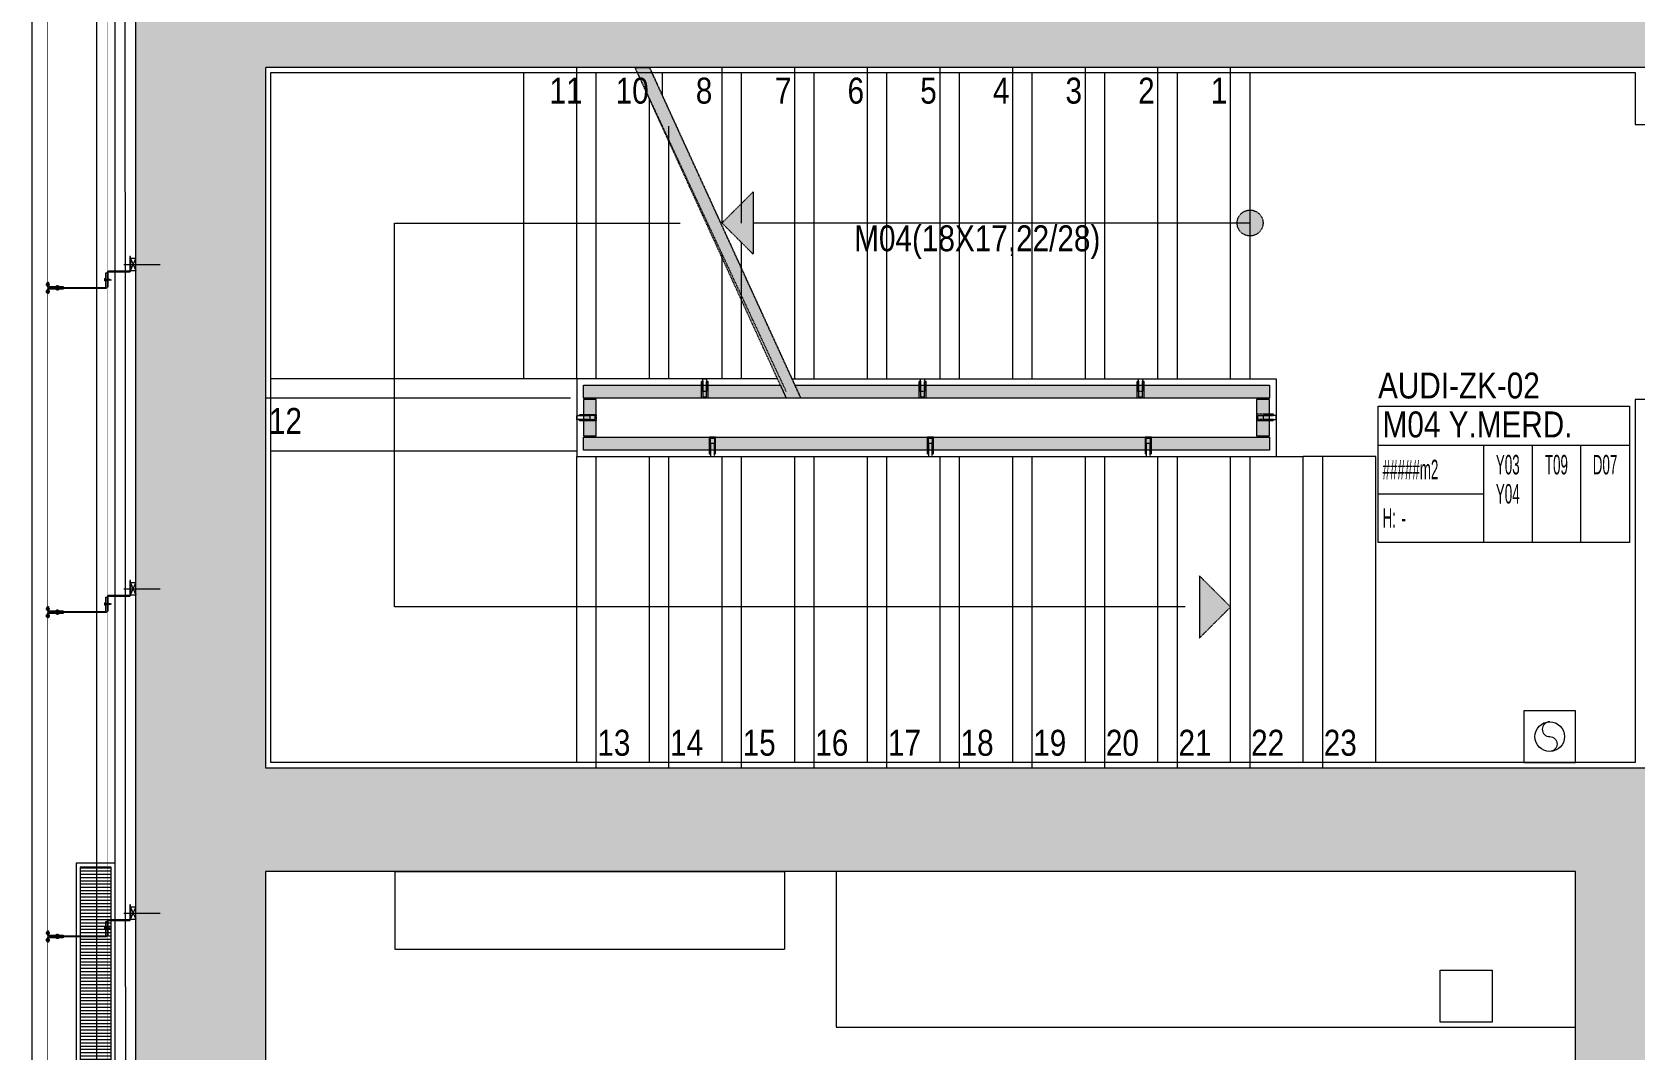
# Model space of a CAD drawing. Extents: x -1457 to 23780, y -2071 to 4205.
# Drawn here: x 1122 to 1740, y 2406 to 2799 of the extents above; entities that cross this region are included whole.
import ezdxf
from ezdxf.enums import TextEntityAlignment as Align

# ---------------------------------------------------------------- set-up
doc = ezdxf.new("R2010")
doc.units = 0
doc.header["$MEASUREMENT"] = 0
doc.linetypes.add('DOT2', pattern=[0.125, 0, -0.125])
doc.linetypes.add('HIDDEN', pattern=[0.375, 0.25, -0.125])
doc.layers.get('0').update_dxf_attribs({"color": 9, "lineweight": 9})
for name, color, linetype, lineweight in [('06D', 9, 'Continuous', 9), ('20', 9, 'DOT2', 9), ('M-TEFRIS2-015', 129, 'Continuous', 9)]:
    doc.layers.add(name, color=color, linetype=linetype, lineweight=lineweight)
doc.styles.add('Arial', font='arial.ttf', dxfattribs={"height": 2.5})
doc.styles.add('MuuM_TEXT-STANDART', font='ARIALN.TTF')

# ---------------------------------------------------------------- blocks, each defined once
blk = doc.blocks.new('p-ızgara 1')
h = blk.add_hatch()
h.set_pattern_fill('ANSI31', color=256, scale=10, angle=225, style=0)
h.set_pattern_definition([(270, (-1308.5183, 1064.6868), (1.25, -4e-16), [])])
h.paths.add_polyline_path([(1.5, 13.5), (1.5, 1.5), (394.5, 1.5), (394.5, 13.5)])
for points in [[(0, 15), (0, 0), (396, 0), (396, 15)], [(1.5, 13.5), (1.5, 1.5), (394.5, 1.5), (394.5, 13.5)]]:
    blk.add_lwpolyline(points, close=True)
blk = doc.blocks.new('p-lama profili')
at = {"layer": '20', "linetype": 'HIDDEN', "ltscale": 0.5}
blk.add_lwpolyline([(0.75, -0.45), (-0.75, -0.45), (-0.75, -6.5), (-1.25, -6.5), (-1.25, -0.45), (-1.25, -0.45), (-1.25, 0), (1.25, 0), (1.25, -0.45), (1.25, -0.45), (1.25, -6.5), (0.75, -6.5), (0.75, -0.45)], dxfattribs=at)
blk.add_lwpolyline([(-0.75, -2.5), (0.75, -2.5), (0.75, -7.5), (-0.75, -7.5)], close=True, dxfattribs=at)
blk = doc.blocks.new('itfaiye su alma ağzı')
blk.add_lwpolyline([(0, 5.715, 1), (0, 0, -1), (0, -5.715)], format="xyb")
blk.add_circle((0, 0), 5.715)
at = {"layer": '06D'}
blk.add_lwpolyline([(-10, 10), (-10, -10), (10, -10), (10, 10)], close=True, dxfattribs=at)
blk = doc.blocks.new('0_roomno2')
blk.add_lwpolyline([(19.38, -10.5), (0, -10.5), (0, 0), (19.38, 0)], close=True)
for points in [[(0, -3), (19.38, -3)], [(8.12, -3), (8.12, -10.5)], [(11.88, -3), (11.88, -10.5)], [(15.62, -3), (15.62, -10.5)], [(0, -6.75), (8.12, -6.75)]]:
    blk.add_lwpolyline(points)
at = {"style": 'MuuM_TEXT-STANDART', "width": 0.6}
blk.add_text('H:', height=1.5, dxfattribs=at).set_placement((0.35, -8.61), align=Align.MIDDLE_LEFT)
at = {"style": 'Arial'}
blk.add_attdef('ODANO', (0, 1.17), '', height=2, dxfattribs=at)
blk.add_attdef('MEKANADI', text='', height=2, dxfattribs=at).set_placement((0.35, -3), align=Align.BOTTOM_LEFT)
at = {"style": 'MuuM_TEXT-STANDART', "width": 0.6}
for tag, p in [('M2', (0.35, -4.88)), ('TEMIZTAVANYUKSEKLIGI', (1.8, -8.61))]:
    blk.add_attdef(tag, text='', height=1.5, dxfattribs=at).set_placement(p, align=Align.MIDDLE_LEFT)
for tag, p in [('YER01', (10, -4.5)), ('TAVAN01', (13.75, -4.5)), ('DUVAR01', (17.5, -4.5)), ('YER02', (10, -6.75)), ('TAVAN02', (13.75, -6.75)), ('DUVAR02', (17.5, -6.75)), ('YER03', (10, -9)), ('TAVAN03', (13.75, -9)), ('DUVAR03', (17.5, -9))]:
    blk.add_attdef(tag, text='', height=1.5, dxfattribs=at).set_placement(p, align=Align.MIDDLE_CENTER)
blk = doc.blocks.new('p- alum kaplama profil')
at = {"lineweight": 13}
blk.add_lwpolyline([(7.12, 12.59), (7.12, 26.49)], dxfattribs=at)
at = {"lineweight": 18}
blk.add_lwpolyline([(4.09, 6.16), (-1.41, 6.16), (-1.41, 6.46), (4.09, 6.46, 0.414214), (4.29, 6.66), (4.29, 14.66, -0.414214), (4.79, 15.16), (10.29, 15.16), (10.29, 14.86), (4.79, 14.86, 0.414214), (4.59, 14.66), (4.59, 6.66, -0.414214)], format="xyb", close=True, dxfattribs=at)
at = {"lineweight": 5}
blk.add_lwpolyline([(9.44, 15.16), (4.79, 15.16), (4.79, 17.16), (9.44, 17.16)], close=True, dxfattribs=at)
for points in [[(4.79, 15.16), (9.44, 17.16)], [(9.44, 15.16), (4.79, 17.16)]]:
    blk.add_lwpolyline(points, dxfattribs=at)
blk.add_lwpolyline([(-2.06, 5.56), (-2.06, -2.34), (-2.06, -15.69), (-1.66, -15.69), (-1.66, -2.34), (-1.66, 5.56), (-1.66, 5.56), (-1.66, 5.57), (-1.66, 5.57), (-1.66, 5.58), (-1.66, 5.58), (-1.65, 5.59), (-1.65, 5.59), (-1.65, 5.59), (-1.65, 5.6), (-1.65, 5.6), (-1.64, 5.61), (-1.64, 5.61), (-1.64, 5.62), (-1.64, 5.62), (-1.63, 5.62), (-1.63, 5.63), (-1.63, 5.63), (-1.62, 5.63), (-1.62, 5.64), (-1.61, 5.64), (-1.61, 5.64), (-1.61, 5.64), (-1.6, 5.65), (-1.6, 5.65), (-1.59, 5.65), (-1.59, 5.65), (-1.58, 5.65), (-1.58, 5.65), (-1.57, 5.66), (-1.57, 5.66), (-1.56, 5.66), (-1.56, 5.66), (3.94, 5.66), (3.94, 6.06), (-1.56, 6.06), (-1.58, 6.06), (-1.61, 6.05), (-1.63, 6.05), (-1.66, 6.05), (-1.68, 6.04), (-1.7, 6.03), (-1.73, 6.03), (-1.75, 6.02), (-1.77, 6.01), (-1.79, 6), (-1.82, 5.99), (-1.84, 5.97), (-1.86, 5.96), (-1.88, 5.94), (-1.89, 5.93), (-1.91, 5.91), (-1.93, 5.89), (-1.95, 5.87), (-1.96, 5.85), (-1.97, 5.83), (-1.99, 5.81), (-2, 5.79), (-2.01, 5.77), (-2.02, 5.75), (-2.03, 5.72), (-2.04, 5.7), (-2.04, 5.68), (-2.05, 5.65), (-2.05, 5.63), (-2.06, 5.61), (-2.06, 5.58)], close=True)
blk.add_lwpolyline([(-1.66, -2.34), (-2.06, -2.34)])
for points in [[(-2.36, -10.84), (-2.36, -16.39), (-2.36, -16.39, -0.414214), (-2.51, -16.54), (-2.51, -16.54), (-4.06, -16.54), (-4.06, -16.84), (-2.51, -16.84), (-2.51, -16.84, 0.414214), (-2.06, -16.39), (-2.06, -10.84)], [(-1.36, -10.84), (-1.66, -10.84), (-1.66, -16.39, 0.414214), (-1.21, -16.84), (-1.21, -16.84), (0.34, -16.84), (0.34, -16.54), (-1.21, -16.54), (-1.21, -16.54, -0.414214), (-1.36, -16.39), (-1.36, -16.39)]]:
    blk.add_lwpolyline(points, format="xyb", close=True)
for points in [[(1.61, 6.87, -10), (0.98, 6.96, -10)], [(1.56, 7.05, -10), (1.02, 7.13, -10)], [(1.05, 6.91, -10), (1.29, 7.56, -10)], [(1.29, 4.93, -10), (1.29, 7.8, -10)], [(1.53, 6.82, -10), (1.29, 7.56, -10)], [(1.29, 6.16, -10), (1.29, 6.26, -10)], [(0.67, 5.66, -10), (1.91, 5.66, -10)], [(0.67, 5.66, -10), (0.67, 5.64, -10), (0.67, 5.62, -10), (0.67, 5.6, -10), (0.68, 5.58, -10), (0.68, 5.56, -10), (0.69, 5.54, -10), (0.69, 5.52, -10), (0.7, 5.5, -10), (0.7, 5.48, -10), (0.71, 5.46, -10), (0.72, 5.45, -10), (0.73, 5.43, -10), (0.74, 5.41, -10), (0.75, 5.4, -10), (0.76, 5.38, -10), (0.77, 5.36, -10), (0.79, 5.35, -10), (0.8, 5.33, -10), (0.81, 5.32, -10), (0.83, 5.31, -10), (0.84, 5.29, -10), (0.86, 5.28, -10), (0.87, 5.27, -10), (0.89, 5.26, -10), (0.91, 5.25, -10), (0.92, 5.24, -10), (0.94, 5.23, -10), (0.96, 5.22, -10), (0.98, 5.21, -10), (1, 5.21, -10), (1.02, 5.2, -10), (1.03, 5.2, -10)], [(0.96, 5.66, -10), (0.97, 5.66, -10), (0.97, 5.66, -10), (0.97, 5.66, -10), (0.98, 5.66, -10), (0.98, 5.66, -10), (0.99, 5.66, -10), (0.99, 5.66, -10), (1, 5.66, -10), (1, 5.67, -10), (1, 5.67, -10), (1.01, 5.67, -10), (1.01, 5.67, -10), (1.01, 5.67, -10), (1.02, 5.68, -10), (1.02, 5.68, -10), (1.02, 5.68, -10), (1.03, 5.69, -10), (1.03, 5.69, -10), (1.03, 5.69, -10), (1.04, 5.7, -10), (1.04, 5.7, -10), (1.04, 5.7, -10), (1.04, 5.71, -10), (1.04, 5.71, -10), (1.05, 5.72, -10), (1.05, 5.72, -10), (1.05, 5.72, -10), (1.05, 5.73, -10), (1.05, 5.73, -10), (1.05, 5.74, -10), (1.05, 5.74, -10), (1.05, 5.75, -10)], [(1.33, 5.85, -10), (0.98, 5.88, -10)], [(1.03, 5.2, -10), (1.04, 5.2, -10), (1.05, 5.19, -10), (1.05, 5.19, -10), (1.06, 5.19, -10), (1.06, 5.19, -10), (1.07, 5.19, -10), (1.07, 5.19, -10), (1.08, 5.19, -10), (1.08, 5.19, -10), (1.09, 5.19, -10), (1.09, 5.18, -10), (1.1, 5.18, -10), (1.1, 5.18, -10), (1.11, 5.18, -10), (1.11, 5.18, -10), (1.12, 5.18, -10), (1.12, 5.18, -10), (1.13, 5.18, -10), (1.13, 5.18, -10), (1.14, 5.18, -10), (1.15, 5.18, -10), (1.15, 5.18, -10), (1.16, 5.17, -10), (1.16, 5.17, -10), (1.17, 5.17, -10), (1.17, 5.17, -10), (1.18, 5.17, -10), (1.18, 5.17, -10), (1.19, 5.17, -10), (1.19, 5.17, -10), (1.2, 5.17, -10), (1.2, 5.17, -10)], [(1.05, 5.83, -10), (1.05, 6.01, -10)], [(1.05, 5.75, -10), (1.05, 5.83, -10)], [(1.2, 5.17, -10), (1.2, 5.2, -10)], [(1.38, 5.2, -10), (1.2, 5.2, -10)], [(1.38, 5.17, -10), (1.38, 5.2, -10)], [(1.38, 5.17, -10), (1.38, 5.17, -10), (1.39, 5.17, -10), (1.39, 5.17, -10), (1.4, 5.17, -10), (1.41, 5.17, -10), (1.41, 5.17, -10), (1.42, 5.17, -10), (1.42, 5.17, -10), (1.43, 5.17, -10), (1.43, 5.18, -10), (1.44, 5.18, -10), (1.44, 5.18, -10), (1.45, 5.18, -10), (1.45, 5.18, -10), (1.46, 5.18, -10), (1.46, 5.18, -10), (1.47, 5.18, -10), (1.47, 5.18, -10), (1.48, 5.18, -10), (1.48, 5.18, -10), (1.49, 5.18, -10), (1.5, 5.19, -10), (1.5, 5.19, -10), (1.51, 5.19, -10), (1.51, 5.19, -10), (1.52, 5.19, -10), (1.52, 5.19, -10), (1.53, 5.19, -10), (1.53, 5.19, -10), (1.54, 5.19, -10), (1.54, 5.2, -10), (1.55, 5.2, -10)], [(1.53, 5.75, -10), (1.53, 5.92, -10)], [(1.53, 5.75, -10), (1.53, 5.74, -10), (1.53, 5.74, -10), (1.53, 5.73, -10), (1.53, 5.73, -10), (1.53, 5.72, -10), (1.54, 5.72, -10), (1.54, 5.72, -10), (1.54, 5.71, -10), (1.54, 5.71, -10), (1.54, 5.7, -10), (1.54, 5.7, -10), (1.55, 5.7, -10), (1.55, 5.69, -10), (1.55, 5.69, -10), (1.55, 5.69, -10), (1.56, 5.68, -10), (1.56, 5.68, -10), (1.56, 5.68, -10), (1.57, 5.67, -10), (1.57, 5.67, -10), (1.58, 5.67, -10), (1.58, 5.67, -10), (1.58, 5.67, -10), (1.59, 5.66, -10), (1.59, 5.66, -10), (1.6, 5.66, -10), (1.6, 5.66, -10), (1.6, 5.66, -10), (1.61, 5.66, -10), (1.61, 5.66, -10), (1.62, 5.66, -10), (1.62, 5.66, -10)], [(1.55, 5.2, -10), (1.57, 5.2, -10), (1.59, 5.21, -10), (1.6, 5.21, -10), (1.62, 5.22, -10), (1.64, 5.23, -10), (1.66, 5.24, -10), (1.68, 5.25, -10), (1.69, 5.26, -10), (1.71, 5.27, -10), (1.73, 5.28, -10), (1.74, 5.29, -10), (1.76, 5.31, -10), (1.77, 5.32, -10), (1.78, 5.33, -10), (1.8, 5.35, -10), (1.81, 5.36, -10), (1.82, 5.38, -10), (1.83, 5.4, -10), (1.84, 5.41, -10), (1.85, 5.43, -10), (1.86, 5.45, -10), (1.87, 5.46, -10), (1.88, 5.48, -10), (1.89, 5.5, -10), (1.89, 5.52, -10), (1.9, 5.54, -10), (1.9, 5.56, -10), (1.9, 5.58, -10), (1.91, 5.6, -10), (1.91, 5.62, -10), (1.91, 5.64, -10), (1.91, 5.66, -10)], [(-3.84, -17.04, 0), (-3.81, -17.07, 0), (-3.78, -17.1, 0), (-3.75, -17.12, 0), (-3.72, -17.15, 0), (-3.69, -17.17, 0), (-3.66, -17.19, 0), (-3.62, -17.21, 0), (-3.59, -17.23, 0), (-3.55, -17.24, 0), (-3.52, -17.26, 0), (-3.48, -17.27, 0), (-3.44, -17.28, 0), (-3.4, -17.28, 0), (-3.36, -17.29, 0), (-3.32, -17.29, 0), (-3.29, -17.29, 0), (-3.25, -17.29, 0), (-3.21, -17.29, 0), (-3.17, -17.28, 0), (-3.13, -17.28, 0), (-3.09, -17.27, 0), (-3.06, -17.26, 0), (-3.02, -17.24, 0), (-2.98, -17.23, 0), (-2.95, -17.21, 0), (-2.91, -17.19, 0), (-2.88, -17.17, 0), (-2.85, -17.15, 0), (-2.82, -17.12, 0), (-2.79, -17.1, 0), (-2.76, -17.07, 0), (-2.73, -17.04, 0)], [(-3.29, -17.04, 0), (-3.84, -17.04, 0)], [(-2.85, -16.54, 0), (-2.86, -16.51, 0), (-2.87, -16.47, 0), (-2.89, -16.44, 0), (-2.91, -16.41, 0), (-2.93, -16.38, 0), (-2.96, -16.35, 0), (-2.98, -16.33, 0), (-3.01, -16.31, 0), (-3.04, -16.29, 0), (-3.07, -16.27, 0), (-3.11, -16.25, 0), (-3.14, -16.24, 0), (-3.18, -16.23, 0), (-3.21, -16.22, 0), (-3.25, -16.22, 0), (-3.29, -16.22, 0), (-3.32, -16.22, 0), (-3.36, -16.22, 0), (-3.39, -16.23, 0), (-3.43, -16.24, 0), (-3.46, -16.25, 0), (-3.5, -16.27, 0), (-3.53, -16.29, 0), (-3.56, -16.31, 0), (-3.59, -16.33, 0), (-3.61, -16.35, 0), (-3.64, -16.38, 0), (-3.66, -16.41, 0), (-3.68, -16.44, 0), (-3.7, -16.47, 0), (-3.71, -16.51, 0), (-3.73, -16.54, 0)], [(-3.29, -16.54, 0), (-3.73, -16.54, 0)], [(-3.29, -16.54, 0), (-3.55, -16.54, 0)], [(-3.55, -16.54, 0), (-3.29, -16.54, 0)], [(-3.55, -17.04, 0), (-3.55, -16.54, 0)], [(-3.29, -17.54, 0), (-3.29, -16.04, 0)], [(-3.29, -16.54, 0), (-2.85, -16.54, 0)], [(-3.29, -16.54, 0), (-3.03, -16.54, 0)], [(-3.03, -16.54, 0), (-3.29, -16.54, 0)], [(-3.29, -17.04, 0), (-2.73, -17.04, 0)], [(-3.03, -17.04, 0), (-3.03, -16.54, 0)], [(-2.86, -13.04, 0), (-0.86, -13.04, 0)], [(-2.36, -12.52, 0), (-2.4, -12.53, 0), (-2.43, -12.56, 0), (-2.47, -12.58, 0), (-2.5, -12.6, 0), (-2.53, -12.63, 0), (-2.56, -12.66, 0), (-2.59, -12.69, 0), (-2.61, -12.73, 0), (-2.63, -12.76, 0), (-2.65, -12.8, 0), (-2.67, -12.84, 0), (-2.68, -12.88, 0), (-2.69, -12.92, 0), (-2.7, -12.96, 0), (-2.71, -13, 0), (-2.71, -13.04, 0), (-2.71, -13.08, 0), (-2.7, -13.13, 0), (-2.69, -13.17, 0), (-2.68, -13.21, 0), (-2.67, -13.25, 0), (-2.65, -13.28, 0), (-2.63, -13.32, 0), (-2.61, -13.36, 0), (-2.59, -13.39, 0), (-2.56, -13.42, 0), (-2.53, -13.45, 0), (-2.5, -13.48, 0), (-2.47, -13.51, 0), (-2.43, -13.53, 0), (-2.4, -13.55, 0), (-2.36, -13.57, 0)], [(-2.36, -13.04, 0), (-2.36, -12.52, 0)], [(-2.36, -13.04, 0), (-2.36, -12.73, 0)], [(-2.36, -12.73, 0), (-2.36, -13.04, 0)], [(-1.36, -12.73, 0), (-2.36, -12.73, 0)], [(-2.36, -13.04, 0), (-2.36, -13.36, 0)], [(-2.36, -13.04, 0), (-2.36, -13.57, 0)], [(-2.36, -13.36, 0), (-2.36, -13.04, 0)], [(-1.36, -13.36, 0), (-2.36, -13.36, 0)], [(-1.36, -13.04, 0), (-1.36, -12.37, 0)], [(-1.36, -13.72, 0), (-1.32, -13.68, 0), (-1.29, -13.65, 0), (-1.26, -13.61, 0), (-1.23, -13.58, 0), (-1.2, -13.54, 0), (-1.18, -13.5, 0), (-1.16, -13.45, 0), (-1.14, -13.41, 0), (-1.12, -13.37, 0), (-1.1, -13.32, 0), (-1.09, -13.28, 0), (-1.08, -13.23, 0), (-1.07, -13.18, 0), (-1.06, -13.14, 0), (-1.06, -13.09, 0), (-1.06, -13.04, 0), (-1.06, -12.99, 0), (-1.06, -12.95, 0), (-1.07, -12.9, 0), (-1.08, -12.85, 0), (-1.09, -12.81, 0), (-1.1, -12.76, 0), (-1.12, -12.72, 0), (-1.14, -12.67, 0), (-1.16, -12.63, 0), (-1.18, -12.59, 0), (-1.2, -12.55, 0), (-1.23, -12.51, 0), (-1.26, -12.47, 0), (-1.29, -12.43, 0), (-1.32, -12.4, 0), (-1.36, -12.37, 0)], [(-1.36, -13.04, 0), (-1.36, -13.72, 0)], [(-0.56, -17.04, 0), (-1.11, -17.04, 0)], [(0, -17.04, 0), (-0.03, -17.07, 0), (-0.06, -17.1, 0), (-0.09, -17.12, 0), (-0.12, -17.15, 0), (-0.15, -17.17, 0), (-0.18, -17.19, 0), (-0.22, -17.21, 0), (-0.25, -17.23, 0), (-0.29, -17.24, 0), (-0.33, -17.26, 0), (-0.36, -17.27, 0), (-0.4, -17.28, 0), (-0.44, -17.28, 0), (-0.48, -17.29, 0), (-0.52, -17.29, 0), (-0.56, -17.29, 0), (-0.59, -17.29, 0), (-0.63, -17.29, 0), (-0.67, -17.28, 0), (-0.71, -17.28, 0), (-0.75, -17.27, 0), (-0.79, -17.26, 0), (-0.82, -17.24, 0), (-0.86, -17.23, 0), (-0.89, -17.21, 0), (-0.93, -17.19, 0), (-0.96, -17.17, 0), (-0.99, -17.15, 0), (-1.02, -17.12, 0), (-1.05, -17.1, 0), (-1.08, -17.07, 0), (-1.11, -17.04, 0)], [(-1, -16.54, 0), (-0.98, -16.51, 0), (-0.97, -16.47, 0), (-0.95, -16.44, 0), (-0.93, -16.41, 0), (-0.91, -16.38, 0), (-0.88, -16.35, 0), (-0.86, -16.33, 0), (-0.83, -16.31, 0), (-0.8, -16.29, 0), (-0.77, -16.27, 0), (-0.73, -16.25, 0), (-0.7, -16.24, 0), (-0.66, -16.23, 0), (-0.63, -16.22, 0), (-0.59, -16.22, 0), (-0.56, -16.22, 0), (-0.52, -16.22, 0), (-0.48, -16.22, 0), (-0.45, -16.23, 0), (-0.41, -16.24, 0), (-0.38, -16.25, 0), (-0.34, -16.27, 0), (-0.31, -16.29, 0), (-0.28, -16.31, 0), (-0.25, -16.33, 0), (-0.23, -16.35, 0), (-0.2, -16.38, 0), (-0.18, -16.41, 0), (-0.16, -16.44, 0), (-0.14, -16.47, 0), (-0.13, -16.51, 0), (-0.12, -16.54, 0)], [(-0.56, -16.54, 0), (-1, -16.54, 0)], [(-0.56, -16.54, 0), (-0.82, -16.54, 0)], [(-0.82, -16.54, 0), (-0.56, -16.54, 0)], [(-0.82, -17.04, 0), (-0.82, -16.54, 0)], [(-0.56, -17.54, 0), (-0.56, -16.04, 0)], [(-0.56, -16.54, 0), (-0.3, -16.54, 0)], [(-0.56, -16.54, 0), (-0.12, -16.54, 0)], [(-0.3, -16.54, 0), (-0.56, -16.54, 0)], [(-0.56, -17.04, 0), (0, -17.04, 0)], [(-0.3, -17.04, 0), (-0.3, -16.54, 0)]]:
    blk.add_polyline3d(points)

msp = doc.modelspace()

# ---------------------------------------------------------------- hatches: boundary and pattern name
at = {"layer": 'M-TEFRIS2-015', "linetype": 'HIDDEN', "lineweight": 0}
h = msp.add_hatch(dxfattribs=at)
h.set_pattern_fill('ANSI33', color=256, scale=25, style=0)
h.paths.add_polyline_path([(1222.5, 2515), (1757.5, 2515), (1757.5, 2430), (1962.5, 2430), (1962.5, 2390), (1717.5, 2390), (1717.5, 2475), (1212.5, 2475), (1212.5, 2390), (1162.5, 2390), (1162.5, 2515), (1162.5, 2825), (1962.5, 2825), (1962.5, 2785), (1212.5, 2785), (1212.5, 2515)])
h = msp.add_hatch(color=256, dxfattribs=at)
h.dxf.hatch_style = 1
h.paths.add_polyline_path([(1418.83, 2657.5), (1413.24, 2657.5), (1354.91, 2785), (1360.5, 2785)])
h = msp.add_hatch(color=256, dxfattribs=at)
h.dxf.hatch_style = 1
h.paths.add_polyline_path([(1400.44, 2737), (1400.44, 2713), (1388.42, 2725)])
h = msp.add_hatch(color=256, dxfattribs=at)
h.dxf.hatch_style = 1
edge = h.paths.add_edge_path()
edge.add_arc((1592, 2725), 5, 90, 450)
h = msp.add_hatch(color=256, dxfattribs=at)
h.dxf.hatch_style = 1
h.paths.add_polyline_path([(1337.5, 2657.5), (1335, 2657.5), (1335, 2662.5), (1410.96, 2662.5), (1413.24, 2657.5)])
h.paths.add_polyline_path([(1335, 2642.5), (1599.5, 2642.5), (1599.5, 2637.5), (1337.5, 2637.5), (1335, 2637.5)])
h.paths.add_polyline_path([(1594.5, 2643), (1599.5, 2643), (1599.5, 2657), (1594.5, 2657)])
h = msp.add_hatch(color=256, dxfattribs=at)
h.dxf.hatch_style = 1
h.paths.add_polyline_path([(1340, 2643), (1340, 2657), (1335, 2657), (1335, 2643)])
h = msp.add_hatch(color=256, dxfattribs=at)
h.dxf.hatch_style = 1
h.paths.add_polyline_path([(1416.55, 2662.5), (1599.5, 2662.5), (1599.5, 2660), (1599.5, 2657.5), (1418.83, 2657.5)])
h = msp.add_hatch(color=256, dxfattribs=at)
h.dxf.hatch_style = 1
h.paths.add_polyline_path([(1572.48, 2589), (1572.48, 2565), (1584.5, 2577)])

# ---------------------------------------------------------------- linework, layer by layer
for points in [[(1147.5, 2320), (1147.5, 2870)], [(1154.5, 2320), (1154.5, 2870)], [(1158.27, 2870), (1158.5, 2321.56), (1158.5, 2321.56)], [(1964.5, 2580), (1964.5, 2657), (1945.5, 2657), (1945.5, 2627), (1759.5, 2627), (1759.5, 2657), (1740.5, 2657), (1740.5, 2517), (1214.5, 2517), (1214.5, 2783), (1740.5, 2783), (1740.5, 2763), (1759.5, 2763), (1759.5, 2783), (1945.5, 2783), (1945.5, 2763), (1964.5, 2763), (1964.5, 2827), (1184.5, 2827), (1184.5, 2870), (1182.5, 2870)], [(1122.5, 2070), (1122.5, 2865)], [(1162.5, 2390), (1162.5, 2865), (1182.5, 2865), (1182.5, 2825)], [(1340, 2665), (1312, 2665), (1312, 2783)], [(1340, 2665), (1312, 2665), (1312, 2783)], [(1312, 2665), (1312, 2783)], [(1312, 2665), (1312, 2783)], [(1332.5, 2665), (1332.5, 2785)], [(1340, 2665), (1340, 2783)], [(1418.83, 2657.5), (1413.24, 2657.5), (1354.91, 2785), (1360.5, 2785), (1418.83, 2657.5)], [(1413.24, 2660), (1354.91, 2785)], [(1413.24, 2657.5), (1354.91, 2785)], [(1418.83, 2657.5), (1360.5, 2785)], [(1418.83, 2657.5), (1360.5, 2785)], [(1365.5, 2774.07), (1365.5, 2783)], [(1388.5, 2725), (1388.5, 2785)], [(1396, 2725), (1396, 2783)], [(1415.37, 2665), (1564, 2665), (1564, 2783)], [(1416.5, 2665), (1416.5, 2785)], [(1424, 2665), (1424, 2783)], [(1444.5, 2665), (1444.5, 2785)], [(1452, 2665), (1452, 2783)], [(1452, 2665), (1592, 2665), (1592, 2783)], [(1472.5, 2665), (1472.5, 2785)], [(1480, 2665), (1480, 2783)], [(1480, 2665), (1592, 2665), (1592, 2783)], [(1480, 2665), (1592, 2665), (1592, 2783)], [(1500.5, 2665), (1500.5, 2785)], [(1508, 2665), (1508, 2783)], [(1528.5, 2665), (1528.5, 2785)], [(1536, 2665), (1536, 2783)], [(1556.5, 2665), (1556.5, 2785)], [(1584.5, 2665), (1584.5, 2785)], [(1360.5, 2665), (1360.5, 2773.02)], [(1368, 2665), (1368, 2762.31)], [(1567, 2577), (1262.25, 2577), (1262.25, 2725), (1372.36, 2725)], [(1592, 2725), (1400.44, 2725), (1400.44, 2725)], [(1388.5, 2665), (1388.5, 2713.02)], [(1396, 2665), (1396, 2717.44)], [(1330, 2665), (1214.5, 2665)], [(1332.5, 2665), (1332.5, 2635), (1342.5, 2635)], [(1409.86, 2665), (1332.5, 2665)], [(1592, 2665), (1602, 2665), (1602, 2635)], [(1330, 2657.5), (1212.5, 2657.5)], [(1337.5, 2657.5), (1335, 2657.5), (1335, 2662.5), (1410.96, 2662.5), (1413.24, 2657.5), (1337.5, 2657.5), (1337.5, 2657.5)], [(1416.55, 2662.5), (1599.5, 2662.5), (1599.5, 2662.5), (1599.5, 2660), (1599.5, 2657.5), (1418.83, 2657.5), (1416.55, 2662.5)], [(1594.5, 2643), (1599.5, 2643), (1599.5, 2657), (1594.5, 2657), (1594.5, 2643)], [(1335, 2642.5), (1599.5, 2642.5), (1599.5, 2642.5), (1599.5, 2637.5), (1337.5, 2637.5), (1335, 2637.5), (1335, 2642.5)], [(1332.5, 2637), (1214.5, 2637)], [(1332.5, 2517), (1332.5, 2635), (1612.5, 2635)], [(1340, 2515), (1340, 2635)], [(1360.5, 2517), (1360.5, 2635)], [(1368, 2515), (1368, 2635)], [(1388.5, 2517), (1388.5, 2635)], [(1396, 2515), (1396, 2635)], [(1416.5, 2517), (1416.5, 2635)], [(1424, 2515), (1424, 2635)], [(1444.5, 2517), (1444.5, 2635)], [(1452, 2515), (1452, 2635)], [(1472.5, 2517), (1472.5, 2635)], [(1480, 2515), (1480, 2635)], [(1500.5, 2517), (1500.5, 2635)], [(1508, 2515), (1508, 2635)], [(1528.5, 2517), (1528.5, 2635)], [(1536, 2515), (1536, 2635)], [(1556.5, 2517), (1556.5, 2635)], [(1564, 2515), (1564, 2635)], [(1584.5, 2517), (1584.5, 2635)], [(1592, 2515), (1592, 2635)], [(1640.5, 2517), (1640.5, 2635), (1612.5, 2635)], [(1612.5, 2517), (1612.5, 2635)], [(1620, 2515), (1620, 2635)]]:
    msp.add_lwpolyline(points, dxfattribs=at)
for points, const_width in [([(1151.5, 2320), (1151.5, 2870)], 0.1), ([(1128.5, 2070), (1128.5, 2865)], 0.2)]:
    msp.add_lwpolyline(points, dxfattribs=dict(at, const_width=const_width))
for points in [[(1222.5, 2515), (1757.5, 2515), (1757.5, 2430), (1962.5, 2430), (1962.5, 2390), (1717.5, 2390), (1717.5, 2475), (1212.5, 2475), (1212.5, 2390), (1162.5, 2390), (1162.5, 2515), (1162.5, 2825), (1962.5, 2825), (1962.5, 2785), (1212.5, 2785), (1212.5, 2515)], [(1400.44, 2737), (1400.44, 2713), (1388.42, 2725)], [(1340, 2643), (1340, 2657), (1335, 2657), (1335, 2643)], [(1572.48, 2589), (1572.48, 2565), (1584.5, 2577)], [(1262.5, 2475), (1412.5, 2475), (1412.5, 2445), (1262.5, 2445)], [(1432.5, 2415), (1717.5, 2415), (1717.5, 2475), (1432.5, 2475)], [(1665.29, 2437), (1685.29, 2437), (1685.29, 2417), (1665.29, 2417)]]:
    msp.add_lwpolyline(points, close=True, dxfattribs=at)
msp.add_circle((1592, 2725), 5, dxfattribs=at)
msp.add_circle((1592, 2725), 5, dxfattribs=at)

# ---------------------------------------------------------------- block references
at = {"layer": 'M-TEFRIS2-015', "linetype": 'HIDDEN', "lineweight": 0, "xscale": -1}
for name, p, rotation in [('p- alum kaplama profil', (1145.34, 2701.86), 270), ('p-lama profili', (1594.5, 2650.07), 90), ('p- alum kaplama profil', (1145.34, 2576.86), 270), ('p- alum kaplama profil', (1145.34, 2451.86), 270)]:
    msp.add_blockref(name, p, dxfattribs=dict(at, rotation=rotation))
at = {"layer": 'M-TEFRIS2-015', "linetype": 'HIDDEN', "lineweight": 0}
for name, p, rotation in [('p-lama profili', (1381.75, 2657.5), 180), ('p-lama profili', (1465.75, 2657.5), 180), ('p-lama profili', (1549.75, 2657.5), 180), ('p-lama profili', (1340, 2650), 270), ('p-ızgara 1', (1154.5, 2082.2), 90)]:
    msp.add_blockref(name, p, dxfattribs=dict(at, rotation=rotation))
ref = msp.add_blockref('0_roomno2', (1641.33, 2654.36), dxfattribs=dict(at, xscale=5, yscale=5, zscale=5))
ref.add_attrib('ODANO', 'AUDI-ZK-02', dxfattribs={"layer": '0', "height": 10, "style": 'MuuM_TEXT-STANDART'}).set_placement((1641.33, 2654.36), align=Align.BOTTOM_LEFT)
ref.add_attrib('MEKANADI', 'M04 Y.MERD.', dxfattribs={"layer": '0', "height": 10, "style": 'MuuM_TEXT-STANDART'}).set_placement((1643.08, 2639.36), align=Align.BOTTOM_LEFT)
ref.add_attrib('M2', '#####m2', dxfattribs={"layer": '0', "height": 7.5, "style": 'MuuM_TEXT-STANDART', "width": 0.6}).set_placement((1643.08, 2629.99), align=Align.MIDDLE_LEFT)
ref.add_attrib('TEMIZTAVANYUKSEKLIGI', '-', dxfattribs={"layer": '0', "height": 7.5, "style": 'MuuM_TEXT-STANDART', "width": 0.6}).set_placement((1650.33, 2611.32), align=Align.MIDDLE_LEFT)
ref.add_attrib('YER01', 'Y03', dxfattribs={"layer": '0', "height": 7.5, "style": 'MuuM_TEXT-STANDART', "width": 0.6}).set_placement((1691.33, 2631.86), align=Align.MIDDLE_CENTER)
ref.add_attrib('TAVAN01', 'T09', dxfattribs={"layer": '0', "height": 7.5, "style": 'MuuM_TEXT-STANDART', "width": 0.6}).set_placement((1710.08, 2631.86), align=Align.MIDDLE_CENTER)
ref.add_attrib('DUVAR01', 'D07', dxfattribs={"layer": '0', "height": 7.5, "style": 'MuuM_TEXT-STANDART', "width": 0.6}).set_placement((1728.83, 2631.86), align=Align.MIDDLE_CENTER)
ref.add_attrib('YER02', 'Y04', dxfattribs={"layer": '0', "height": 7.5, "style": 'MuuM_TEXT-STANDART', "width": 0.6}).set_placement((1691.33, 2620.61), align=Align.MIDDLE_CENTER)
at = {"layer": 'M-TEFRIS2-015', "linetype": 'HIDDEN', "lineweight": 0, "xscale": -1}
for p in [(1384.75, 2642.5), (1468.75, 2642.5), (1552.75, 2642.5)]:
    msp.add_blockref('p-lama profili', p, dxfattribs=at)
at = {"layer": 'M-TEFRIS2-015', "linetype": 'HIDDEN', "lineweight": 0}
msp.add_blockref('itfaiye su alma ağzı', (1707.5, 2527), dxfattribs=at)

# ---------------------------------------------------------------- texts
at = {"layer": 'M-TEFRIS2-015', "linetype": 'HIDDEN', "lineweight": 0, "style": 'MuuM_TEXT-STANDART'}
for s, p in [('11', (1321.96, 2771.03)), ('10', (1347.46, 2771.03)), ('8', (1378.35, 2771.03)), ('7', (1408.85, 2771.03)), ('6', (1436.85, 2771.03)), ('5', (1464.85, 2771.03)), ('4', (1492.85, 2771.03)), ('3', (1520.85, 2771.03)), ('2', (1548.85, 2771.03)), ('1', (1576.85, 2771.03)), ('12', (1213.8, 2643.71)), ('13', (1340.41, 2519.65)), ('14', (1368.41, 2519.65)), ('15', (1396.41, 2519.65)), ('16', (1424.41, 2519.65)), ('17', (1452.41, 2519.65)), ('18', (1480.41, 2519.65)), ('19', (1508.41, 2519.65)), ('20', (1536.41, 2519.65)), ('21', (1564.41, 2519.65)), ('22', (1592.41, 2519.65)), ('23', (1620.41, 2519.65))]:
    msp.add_text(s, height=10, dxfattribs=at).set_placement(p)
at = {"layer": 'M-TEFRIS2-015', "linetype": 'HIDDEN', "lineweight": 0, "insert": (1486.84, 2711.1), "char_height": 10, "attachment_point": 8, "style": 'MuuM_TEXT-STANDART'}
msp.add_mtext('M04(18X17,22/28)', dxfattribs=at)

doc.saveas('drawing.dxf')
